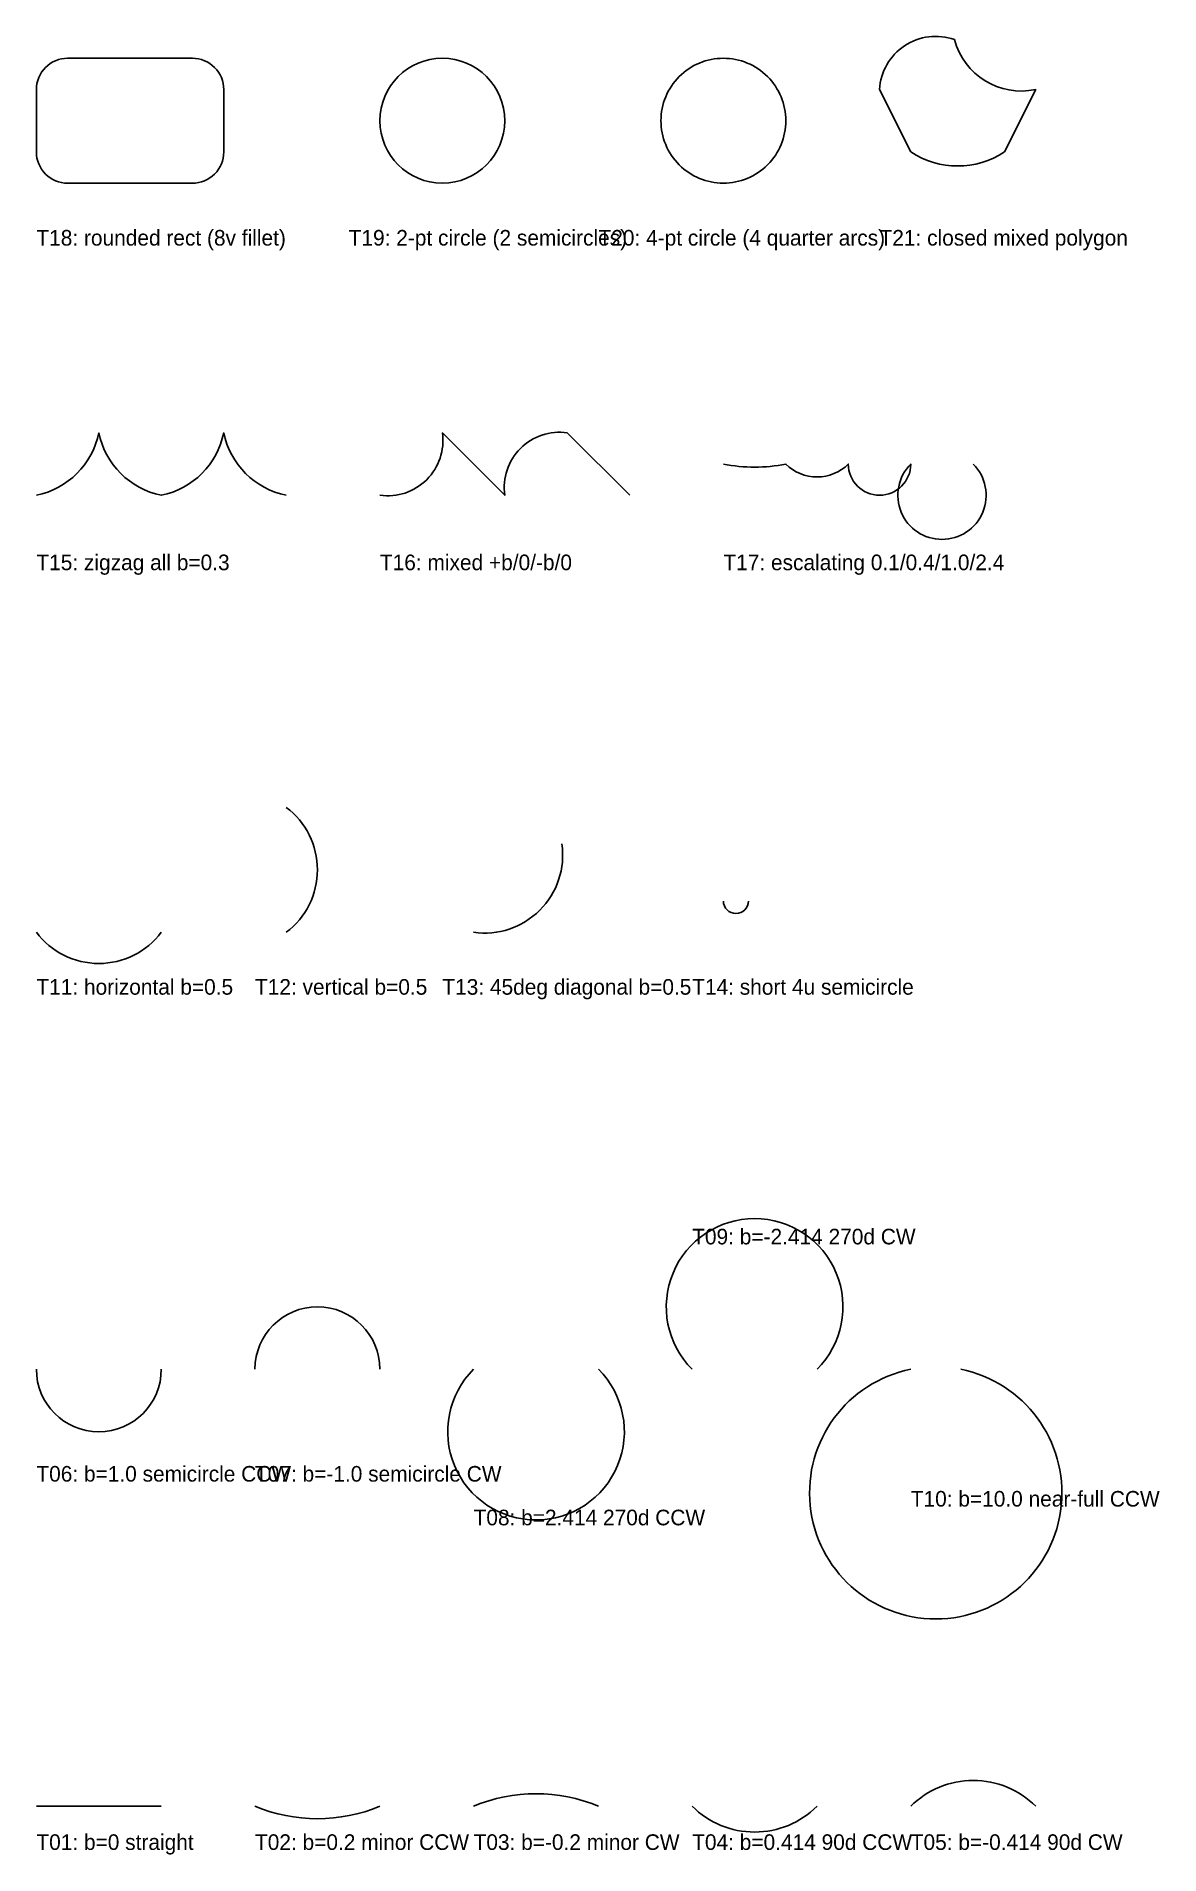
# Model space of a CAD drawing. Extents: x 0 to 180, y 2 to 294.
import ezdxf

# ---------------------------------------------------------------- set-up
doc = ezdxf.new("R2010")
doc.units = 0
doc.header["$MEASUREMENT"] = 0

msp = doc.modelspace()

# ---------------------------------------------------------------- linework, layer by layer
at = {"color": 4}
for points in [[(140, 275, 0.3), (155, 275), (160, 285, -0.4), (147, 293, 0.5), (135, 285)], [(5, 270), (25, 270, 0.414214), (30, 275), (30, 285, 0.414214), (25, 290), (5, 290, 0.414214), (0, 285), (0, 275, 0.414214)], [(55, 280, 1), (75, 280, 1)], [(120, 280, 0.414214), (110, 290, 0.414214), (100, 280, 0.414214), (110, 270, 0.414214)]]:
    msp.add_lwpolyline(points, format="xyb", close=True, dxfattribs=at)
at = {"color": 6}
for points in [[(0, 220, 0.3), (10, 230, 0.3), (20, 220, 0.3), (30, 230, 0.3), (40, 220)], [(55, 220, 0.5), (65, 230), (75, 220, -0.5), (85, 230), (95, 220)], [(110, 225, 0.1), (120, 225, 0.414214), (130, 225, 1), (140, 225, 2.414214), (150, 225)]]:
    msp.add_lwpolyline(points, format="xyb", dxfattribs=at)
at = {"color": 5}
for points in [[(40, 150, 0.5), (40, 170)], [(70, 150, 0.5), (84.14, 164.14)], [(110, 155, 1), (114, 155)], [(0, 150, 0.5), (20, 150)]]:
    msp.add_lwpolyline(points, format="xyb", dxfattribs=at)
at = {"color": 3}
for points in [[(105, 80, -2.414214), (125, 80)], [(35, 80, -1), (55, 80)], [(0, 80, 1), (20, 80)], [(70, 80, 2.414214), (90, 80)], [(140, 80, 10), (148, 80)]]:
    msp.add_lwpolyline(points, format="xyb", dxfattribs=at)
at = {"color": 1}
for points in [[(70, 10, -0.2), (90, 10)], [(140, 10, -0.414214), (160, 10)], [(35, 10, 0.2), (55, 10)], [(105, 10, 0.414214), (125, 10)]]:
    msp.add_lwpolyline(points, format="xyb", dxfattribs=at)
msp.add_lwpolyline([(0, 10), (20, 10)], dxfattribs=at)

# ---------------------------------------------------------------- texts
at = {"color": 2}
for s, p in [('T18: rounded rect (8v fillet)', (0, 260)), ('T19: 2-pt circle (2 semicircles)', (50, 260)), ('T20: 4-pt circle (4 quarter arcs)', (90, 260)), ('T21: closed mixed polygon', (135, 260)), ('T15: zigzag all b=0.3', (0, 208)), ('T16: mixed +b/0/-b/0', (55, 208)), ('T17: escalating 0.1/0.4/1.0/2.4', (110, 208)), ('T11: horizontal b=0.5', (0, 140)), ('T12: vertical b=0.5', (35, 140)), ('T13: 45deg diagonal b=0.5', (65, 140)), ('T14: short 4u semicircle', (105, 140)), ('T09: b=-2.414 270d CW', (105, 100)), ('T06: b=1.0 semicircle CCW', (0, 62)), ('T07: b=-1.0 semicircle CW', (35, 62)), ('T10: b=10.0 near-full CCW', (140, 58)), ('T08: b=2.414 270d CCW', (70, 55)), ('T01: b=0 straight', (0, 3)), ('T02: b=0.2 minor CCW', (35, 3)), ('T03: b=-0.2 minor CW', (70, 3)), ('T04: b=0.414 90d CCW', (105, 3)), ('T05: b=-0.414 90d CW', (140, 3))]:
    msp.add_text(s, height=2.5, dxfattribs=at).set_placement(p)

doc.saveas('drawing.dxf')
